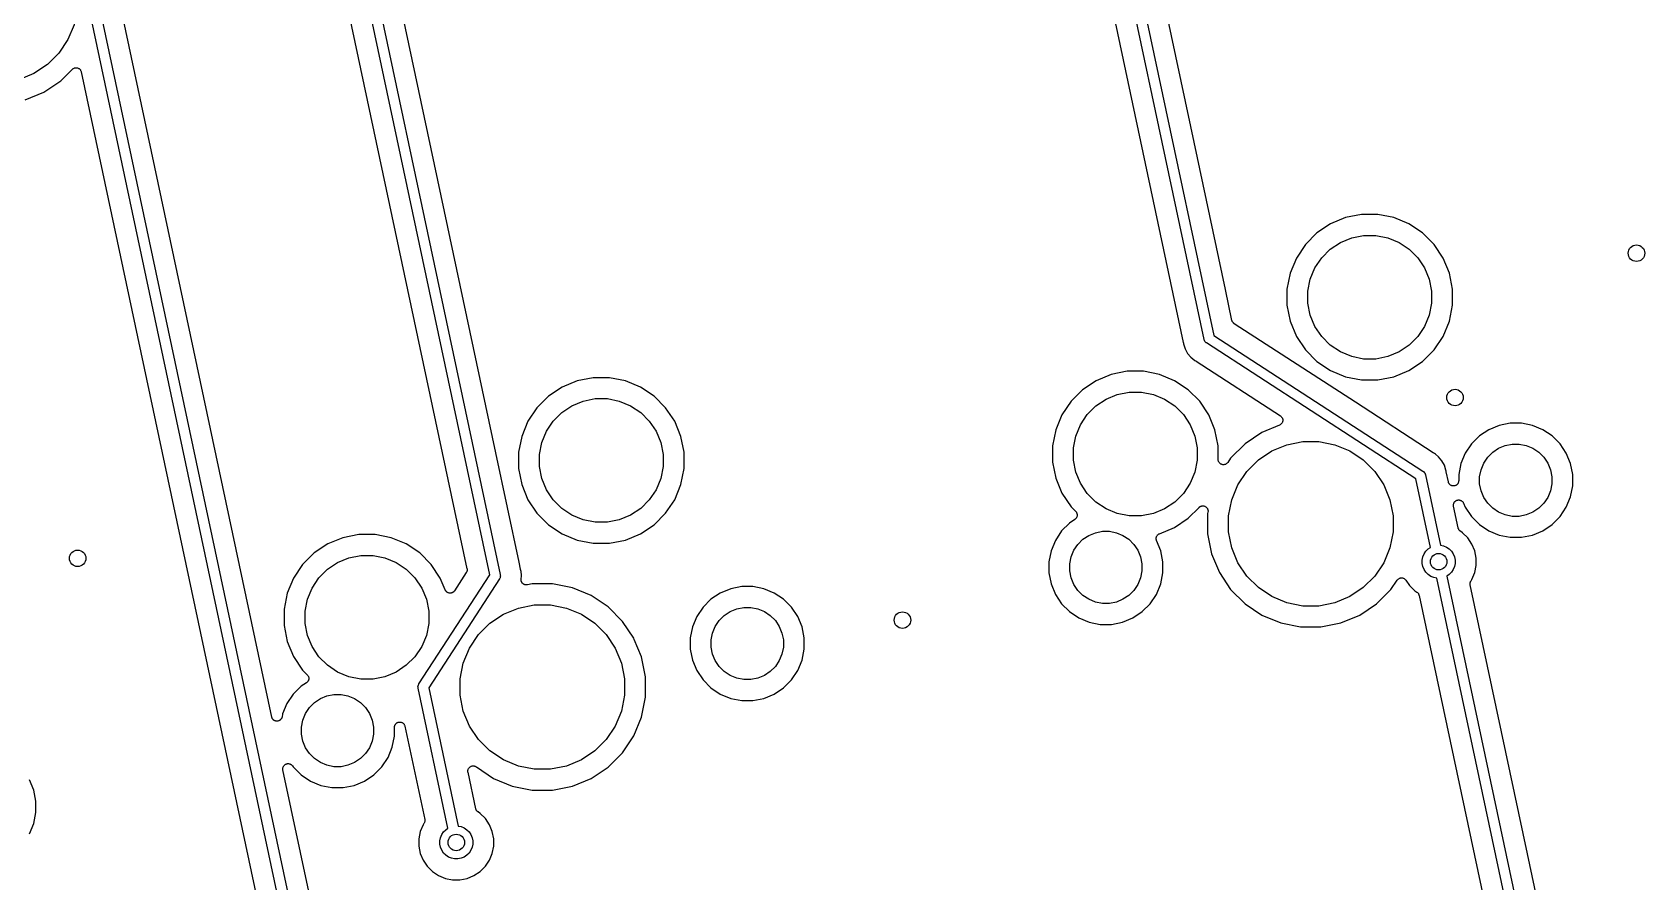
# Model space of a CAD drawing. Extents: x 59 to 2996, y -153 to 1402.
# Drawn here: x 654.97 to 694.07, y 665.34 to 685.95 of the extents above; entities that cross this region are included whole.
import ezdxf

# ---------------------------------------------------------------- set-up
doc = ezdxf.new("R2010")
doc.units = 0
doc.layers.add('BLACK', color=7, linetype='CONTINUOUS')

msp = doc.modelspace()

# ---------------------------------------------------------------- linework, layer by layer
at = {"layer": 'BLACK', "linetype": 'Continuous'}
for points in [[(661.728, 694.361), (666.313, 672.789), (666.315, 672.783), (666.315, 672.777), (666.315, 672.777), (666.318, 672.759), (666.318, 672.759), (666.315, 672.734), (666.309, 672.71), (666.3, 672.694), (666.3, 672.694), (666.297, 672.689), (666.293, 672.684), (664.578, 670.042), (665.29, 666.691), (665.364, 666.676), (665.437, 666.646), (665.502, 666.602), (665.558, 666.546), (665.602, 666.481), (665.632, 666.408), (665.647, 666.331), (665.647, 666.252), (665.632, 666.175), (665.602, 666.102), (665.558, 666.036), (665.502, 665.981), (665.437, 665.937), (665.364, 665.907), (665.286, 665.891), (665.208, 665.891), (665.13, 665.907), (665.058, 665.937), (664.992, 665.981), (664.936, 666.036), (664.893, 666.102), (664.862, 666.175), (664.847, 666.252), (664.847, 666.331), (664.862, 666.408), (664.893, 666.481), (664.936, 666.546), (664.992, 666.602), (665.046, 666.638), (664.324, 670.034), (664.322, 670.04), (664.321, 670.047), (664.319, 670.065), (664.319, 670.068), (664.321, 670.089), (664.328, 670.113), (664.336, 670.129), (664.336, 670.129), (664.339, 670.135), (664.343, 670.14), (666.059, 672.782), (661.483, 694.308)], [(661.053, 693.888), (665.507, 672.933), (665.507, 672.933), (665.507, 672.933), (665.507, 672.933), (665.508, 672.932), (665.509, 672.92), (665.51, 672.908), (665.51, 672.908), (665.51, 672.907), (665.509, 672.895), (665.508, 672.884), (665.508, 672.883), (665.508, 672.882), (665.504, 672.871), (665.501, 672.86), (665.501, 672.859), (665.501, 672.859), (665.495, 672.848), (665.49, 672.838), (665.203, 672.396), (665.202, 672.395), (665.202, 672.394), (665.201, 672.394), (665.194, 672.385), (665.186, 672.376), (665.186, 672.375), (665.185, 672.375), (665.176, 672.367), (665.167, 672.36), (665.167, 672.36), (665.166, 672.359), (665.156, 672.354), (665.145, 672.348), (665.145, 672.348), (665.144, 672.348), (665.133, 672.344), (665.122, 672.341), (665.121, 672.341), (665.12, 672.341), (665.109, 672.34), (665.097, 672.338), (665.096, 672.338), (665.096, 672.338), (665.084, 672.34), (665.072, 672.341), (665.072, 672.341), (665.071, 672.341), (665.06, 672.344), (665.048, 672.348), (665.048, 672.348), (665.047, 672.348), (665.037, 672.354), (665.026, 672.359), (665.026, 672.36), (665.026, 672.36), (665.016, 672.368), (665.007, 672.375), (665.007, 672.375), (665.006, 672.376), (664.999, 672.385), (664.991, 672.394), (664.991, 672.395), (664.991, 672.395), (664.985, 672.405), (664.979, 672.416), (664.979, 672.416), (664.979, 672.417), (664.86, 672.705), (664.64, 673.034), (664.36, 673.314), (664.031, 673.533), (663.666, 673.685), (663.278, 673.762), (662.882, 673.762), (662.495, 673.685), (662.129, 673.533), (661.8, 673.314), (661.521, 673.034), (661.301, 672.705), (661.149, 672.34), (661.072, 671.952), (661.072, 671.556), (661.149, 671.168), (661.301, 670.803), (661.521, 670.474), (661.633, 670.361), (661.634, 670.361), (661.634, 670.361), (661.634, 670.361), (661.634, 670.36), (661.642, 670.351), (661.649, 670.341), (661.649, 670.341), (661.65, 670.341), (661.655, 670.33), (661.661, 670.319), (661.661, 670.319), (661.661, 670.319), (661.664, 670.307), (661.668, 670.296), (661.668, 670.295), (661.668, 670.295), (661.669, 670.283), (661.67, 670.271), (661.67, 670.271), (661.67, 670.27), (661.669, 670.258), (661.668, 670.246), (661.668, 670.246), (661.668, 670.246), (661.664, 670.234), (661.66, 670.223), (661.66, 670.222), (661.66, 670.222), (661.654, 670.211), (661.649, 670.201), (661.648, 670.201), (661.648, 670.2), (661.64, 670.191), (661.633, 670.182), (661.633, 670.181), (661.632, 670.181), (661.623, 670.174), (661.614, 670.166), (661.484, 670.08), (661.292, 669.887), (661.14, 669.66), (661.036, 669.409), (661.022, 669.335), (661.021, 669.334), (661.018, 669.323), (661.014, 669.312), (661.014, 669.311), (661.014, 669.31), (661.008, 669.3), (661.003, 669.29), (661.002, 669.289), (661.002, 669.288), (660.994, 669.279), (660.987, 669.271), (660.986, 669.27), (660.986, 669.269), (660.977, 669.262), (660.968, 669.255), (660.967, 669.254), (660.967, 669.254), (660.956, 669.248), (660.946, 669.243), (660.945, 669.243), (660.945, 669.242), (660.934, 669.239), (660.923, 669.236), (660.922, 669.236), (660.921, 669.235), (660.909, 669.234), (660.898, 669.233), (660.897, 669.233), (660.896, 669.233), (660.885, 669.234), (660.873, 669.235), (660.872, 669.236), (660.871, 669.236), (660.86, 669.239), (660.849, 669.242), (660.849, 669.243), (660.848, 669.243), (660.838, 669.248), (660.828, 669.254), (660.827, 669.254), (660.826, 669.255), (660.817, 669.262), (660.808, 669.269), (660.808, 669.27), (660.807, 669.271), (660.8, 669.28), (660.792, 669.288), (660.792, 669.289), (660.791, 669.29), (660.786, 669.3), (660.78, 669.31), (660.78, 669.311), (660.78, 669.312), (660.776, 669.323), (660.773, 669.334), (656.829, 687.89)], [(691.077, 663.051), (689.026, 672.702), (688.952, 672.717), (688.879, 672.747), (688.813, 672.791), (688.758, 672.847), (688.714, 672.912), (688.684, 672.985), (688.668, 673.062), (688.668, 673.141), (688.684, 673.218), (688.714, 673.291), (688.758, 673.357), (688.813, 673.412), (688.867, 673.448), (688.513, 675.115), (683.44, 678.409), (683.434, 678.412), (683.415, 678.427), (683.399, 678.446), (683.387, 678.468), (683.381, 678.485), (683.381, 678.485), (683.38, 678.491), (683.379, 678.497), (680.673, 691.228)], [(680.917, 691.281), (683.614, 678.594), (688.687, 675.299), (688.693, 675.297), (688.697, 675.293), (688.698, 675.293), (688.712, 675.281), (688.728, 675.262), (688.74, 675.241), (688.741, 675.236), (688.744, 675.227), (688.747, 675.217), (688.748, 675.211), (689.111, 673.501), (689.185, 673.486), (689.258, 673.456), (689.323, 673.412), (689.379, 673.357), (689.423, 673.291), (689.453, 673.218), (689.468, 673.141), (689.468, 673.062), (689.453, 672.985), (689.423, 672.912), (689.379, 672.847), (689.323, 672.791), (689.27, 672.755), (691.331, 663.059)], [(680.243, 690.808), (682.876, 678.422), (682.876, 678.421), (682.876, 678.415), (682.878, 678.41), (682.88, 678.385), (682.888, 678.361), (682.888, 678.361), (682.918, 678.266), (682.978, 678.157), (683.059, 678.062), (683.156, 677.984), (683.178, 677.973), (683.18, 677.972), (683.184, 677.969), (683.189, 677.966), (685.231, 676.64), (685.233, 676.639), (685.233, 676.639), (685.234, 676.638), (685.243, 676.631), (685.252, 676.623), (685.252, 676.623), (685.253, 676.623), (685.26, 676.613), (685.268, 676.604), (685.268, 676.604), (685.268, 676.603), (685.274, 676.593), (685.279, 676.582), (685.279, 676.582), (685.28, 676.581), (685.283, 676.57), (685.286, 676.559), (685.287, 676.558), (685.287, 676.558), (685.288, 676.546), (685.289, 676.534), (685.289, 676.533), (685.289, 676.533), (685.288, 676.521), (685.287, 676.509), (685.287, 676.509), (685.286, 676.508), (685.283, 676.497), (685.28, 676.486), (685.279, 676.485), (685.279, 676.485), (685.274, 676.474), (685.268, 676.464), (685.268, 676.463), (685.267, 676.463), (685.26, 676.454), (685.252, 676.444), (685.252, 676.444), (685.252, 676.444), (685.243, 676.436), (685.233, 676.429), (685.233, 676.428), (685.232, 676.428), (685.222, 676.422), (685.212, 676.417), (685.211, 676.416), (685.211, 676.416), (684.784, 676.239), (684.374, 675.966), (684.025, 675.617), (683.955, 675.511), (683.954, 675.51), (683.954, 675.51), (683.954, 675.51), (683.954, 675.51), (683.945, 675.5), (683.938, 675.491), (683.938, 675.491), (683.938, 675.491), (683.928, 675.483), (683.918, 675.475), (683.918, 675.475), (683.918, 675.475), (683.907, 675.47), (683.897, 675.464), (683.896, 675.464), (683.896, 675.464), (683.884, 675.46), (683.873, 675.457), (683.873, 675.457), (683.872, 675.457), (683.86, 675.456), (683.848, 675.455), (683.848, 675.455), (683.848, 675.455), (683.836, 675.456), (683.823, 675.457), (683.823, 675.457), (683.823, 675.457), (683.812, 675.461), (683.8, 675.464), (683.8, 675.465), (683.799, 675.465), (683.789, 675.47), (683.778, 675.476), (683.778, 675.476), (683.778, 675.476), (683.768, 675.484), (683.759, 675.492), (683.759, 675.492), (683.759, 675.492), (683.751, 675.502), (683.743, 675.511), (683.743, 675.511), (683.743, 675.512), (683.737, 675.522), (683.732, 675.533), (683.731, 675.533), (683.731, 675.533), (683.728, 675.545), (683.724, 675.557), (683.724, 675.557), (683.724, 675.557), (683.723, 675.569), (683.722, 675.582), (683.722, 675.912), (683.645, 676.3), (683.493, 676.666), (683.274, 676.995), (682.994, 677.274), (682.665, 677.494), (682.3, 677.645), (681.912, 677.723), (681.516, 677.723), (681.128, 677.645), (680.763, 677.494), (680.434, 677.274), (680.154, 676.995), (679.934, 676.666), (679.783, 676.3), (679.706, 675.912), (679.706, 675.517), (679.783, 675.129), (679.934, 674.763), (680.154, 674.435), (680.267, 674.322), (680.267, 674.321), (680.267, 674.321), (680.267, 674.321), (680.268, 674.321), (680.276, 674.311), (680.283, 674.302), (680.283, 674.302), (680.283, 674.301), (680.289, 674.291), (680.295, 674.28), (680.295, 674.28), (680.295, 674.279), (680.298, 674.268), (680.302, 674.256), (680.302, 674.256), (680.302, 674.256), (680.303, 674.244), (680.304, 674.232), (680.304, 674.231), (680.304, 674.231), (680.303, 674.219), (680.301, 674.207), (680.301, 674.207), (680.301, 674.206), (680.298, 674.195), (680.294, 674.183), (680.294, 674.183), (680.294, 674.183), (680.288, 674.172), (680.282, 674.162), (680.282, 674.161), (680.282, 674.161), (680.274, 674.152), (680.267, 674.142), (680.266, 674.142), (680.266, 674.142), (680.257, 674.134), (680.247, 674.127), (680.118, 674.04), (679.926, 673.848), (679.774, 673.621), (679.67, 673.369), (679.617, 673.102), (679.617, 672.83), (679.67, 672.563), (679.774, 672.311), (679.926, 672.084), (680.118, 671.892), (680.345, 671.74), (680.596, 671.636), (680.864, 671.583), (681.136, 671.583), (681.403, 671.636), (681.655, 671.74), (681.881, 671.892), (682.074, 672.084), (682.225, 672.311), (682.33, 672.563), (682.383, 672.83), (682.383, 673.102), (682.33, 673.369), (682.227, 673.616), (682.227, 673.617), (682.227, 673.617), (682.227, 673.617), (682.227, 673.618), (682.223, 673.63), (682.22, 673.641), (682.22, 673.641), (682.22, 673.642), (682.219, 673.654), (682.218, 673.666), (682.218, 673.666), (682.218, 673.667), (682.219, 673.678), (682.22, 673.69), (682.22, 673.691), (682.22, 673.691), (682.224, 673.702), (682.228, 673.714), (682.228, 673.714), (682.228, 673.715), (682.234, 673.725), (682.239, 673.736), (682.24, 673.736), (682.24, 673.737), (682.247, 673.746), (682.255, 673.755), (682.255, 673.755), (682.256, 673.756), (682.265, 673.763), (682.274, 673.771), (682.275, 673.771), (682.275, 673.771), (682.285, 673.777), (682.296, 673.782), (682.665, 673.935), (682.994, 674.155), (683.26, 674.421), (683.261, 674.422), (683.261, 674.422), (683.261, 674.422), (683.261, 674.422), (683.271, 674.43), (683.28, 674.437), (683.281, 674.438), (683.281, 674.438), (683.291, 674.443), (683.302, 674.449), (683.303, 674.449), (683.303, 674.449), (683.314, 674.452), (683.326, 674.456), (683.326, 674.456), (683.326, 674.456), (683.339, 674.457), (683.351, 674.458), (683.351, 674.458), (683.351, 674.458), (683.363, 674.457), (683.375, 674.455), (683.376, 674.455), (683.376, 674.455), (683.387, 674.452), (683.399, 674.448), (683.399, 674.448), (683.399, 674.448), (683.41, 674.442), (683.421, 674.436), (683.421, 674.436), (683.421, 674.436), (683.431, 674.428), (683.44, 674.421), (683.44, 674.42), (683.44, 674.42), (683.448, 674.411), (683.456, 674.401), (683.456, 674.401), (683.456, 674.401), (683.461, 674.39), (683.467, 674.379), (683.467, 674.379), (683.467, 674.379), (683.471, 674.368), (683.474, 674.356), (683.474, 674.356), (683.474, 674.355), (683.476, 674.344), (683.477, 674.331), (683.477, 674.331), (683.477, 674.331), (683.476, 674.319), (683.474, 674.306), (683.467, 674.269), (683.467, 673.776), (683.563, 673.292), (683.752, 672.837), (684.025, 672.427), (684.374, 672.079), (684.784, 671.805), (685.239, 671.616), (685.722, 671.52), (686.215, 671.52), (686.699, 671.616), (687.154, 671.805), (687.564, 672.079), (687.912, 672.427), (688.064, 672.655), (688.065, 672.655), (688.065, 672.655), (688.065, 672.655), (688.065, 672.656), (688.073, 672.665), (688.08, 672.674), (688.081, 672.675), (688.081, 672.675), (688.09, 672.683), (688.1, 672.69), (688.1, 672.69), (688.1, 672.69), (688.111, 672.696), (688.122, 672.702), (688.122, 672.702), (688.122, 672.702), (688.134, 672.705), (688.145, 672.709), (688.146, 672.709), (688.146, 672.709), (688.158, 672.71), (688.17, 672.711), (688.17, 672.711), (688.171, 672.711), (688.183, 672.71), (688.195, 672.708), (688.195, 672.708), (688.195, 672.708), (688.207, 672.705), (688.218, 672.701), (688.219, 672.701), (688.219, 672.701), (688.23, 672.695), (688.24, 672.689), (688.241, 672.689), (688.241, 672.689), (688.25, 672.681), (688.259, 672.674), (688.26, 672.673), (688.26, 672.673), (688.267, 672.664), (688.275, 672.655), (688.363, 672.523), (688.49, 672.396), (688.542, 672.361), (688.543, 672.36), (688.552, 672.353), (688.56, 672.347), (688.561, 672.345), (688.562, 672.344), (688.569, 672.336), (688.576, 672.328), (688.577, 672.326), (688.578, 672.325), (688.583, 672.315), (688.588, 672.306), (688.588, 672.304), (688.589, 672.303), (688.592, 672.293), (688.595, 672.282), (690.525, 663.203)], [(653.374, 690.2), (656.161, 688.39), (656.167, 688.387), (656.171, 688.384), (656.171, 688.384), (656.186, 688.372), (656.202, 688.353), (656.214, 688.332), (656.216, 688.325), (656.219, 688.314), (656.221, 688.308), (656.222, 688.302), (662.034, 660.955)], [(661.78, 660.948), (655.987, 688.205), (653.199, 690.016)], [(662.525, 661.091), (661.045, 668.052), (661.045, 668.053), (661.045, 668.054), (661.045, 668.055), (661.044, 668.067), (661.043, 668.078), (661.043, 668.079), (661.043, 668.08), (661.044, 668.091), (661.045, 668.103), (661.045, 668.104), (661.045, 668.104), (661.049, 668.115), (661.052, 668.127), (661.052, 668.127), (661.053, 668.128), (661.058, 668.138), (661.064, 668.148), (661.064, 668.149), (661.065, 668.15), (661.072, 668.159), (661.079, 668.168), (661.08, 668.168), (661.08, 668.169), (661.09, 668.176), (661.099, 668.183), (661.099, 668.184), (661.1, 668.184), (661.11, 668.19), (661.12, 668.195), (661.121, 668.195), (661.122, 668.196), (661.133, 668.199), (661.144, 668.203), (661.145, 668.203), (661.145, 668.203), (661.157, 668.204), (661.169, 668.205), (661.169, 668.205), (661.17, 668.205), (661.182, 668.204), (661.193, 668.203), (661.194, 668.203), (661.195, 668.203), (661.206, 668.199), (661.217, 668.196), (661.218, 668.196), (661.218, 668.195), (661.229, 668.19), (661.239, 668.184), (661.24, 668.184), (661.24, 668.184), (661.249, 668.176), (661.258, 668.169), (661.259, 668.168), (661.259, 668.168), (661.267, 668.159), (661.274, 668.15), (661.275, 668.149), (661.275, 668.149), (661.292, 668.124), (661.484, 667.931), (661.711, 667.78), (661.963, 667.675), (662.23, 667.622), (662.502, 667.622), (662.769, 667.675), (663.021, 667.78), (663.248, 667.931), (663.44, 668.124), (663.592, 668.35), (663.696, 668.602), (663.749, 668.869), (663.749, 669.086), (663.749, 669.088), (663.75, 669.099), (663.751, 669.111), (663.752, 669.112), (663.752, 669.112), (663.755, 669.123), (663.759, 669.134), (663.759, 669.135), (663.759, 669.136), (663.765, 669.146), (663.77, 669.156), (663.771, 669.157), (663.771, 669.158), (663.779, 669.167), (663.786, 669.176), (663.787, 669.176), (663.787, 669.177), (663.796, 669.184), (663.805, 669.191), (663.806, 669.192), (663.807, 669.192), (663.817, 669.198), (663.827, 669.203), (663.828, 669.203), (663.829, 669.204), (663.84, 669.207), (663.851, 669.21), (663.851, 669.211), (663.852, 669.211), (663.864, 669.212), (663.875, 669.213), (663.876, 669.213), (663.877, 669.213), (663.888, 669.212), (663.9, 669.211), (663.901, 669.211), (663.902, 669.21), (663.913, 669.207), (663.924, 669.204), (663.924, 669.203), (663.925, 669.203), (663.935, 669.198), (663.946, 669.192), (663.946, 669.192), (663.947, 669.191), (663.956, 669.184), (663.965, 669.177), (663.966, 669.176), (663.966, 669.176), (663.973, 669.167), (663.981, 669.158), (663.981, 669.157), (663.982, 669.156), (663.987, 669.146), (663.993, 669.136), (663.993, 669.135), (663.993, 669.134), (663.997, 669.123), (664, 669.112), (664.481, 666.849), (664.482, 666.847), (664.482, 666.847), (664.482, 666.847), (664.483, 666.835), (664.484, 666.822), (664.484, 666.822), (664.484, 666.822), (664.483, 666.81), (664.482, 666.798), (664.482, 666.798), (664.482, 666.797), (664.478, 666.786), (664.475, 666.774), (664.475, 666.774), (664.475, 666.774), (664.469, 666.763), (664.463, 666.752), (664.463, 666.752), (664.463, 666.752), (664.442, 666.721), (664.374, 666.556), (664.339, 666.381), (664.339, 666.202), (664.374, 666.026), (664.442, 665.861), (664.542, 665.713), (664.668, 665.586), (664.817, 665.487), (664.982, 665.418), (665.158, 665.383), (665.337, 665.383), (665.512, 665.418), (665.677, 665.487), (665.826, 665.586), (665.952, 665.713), (666.052, 665.861), (666.12, 666.026), (666.155, 666.202), (666.155, 666.381), (666.12, 666.556), (666.052, 666.721), (665.952, 666.87), (665.826, 666.997), (665.774, 667.031), (665.772, 667.032), (665.764, 667.039), (665.755, 667.046), (665.754, 667.047), (665.753, 667.048), (665.747, 667.057), (665.74, 667.065), (665.739, 667.067), (665.738, 667.068), (665.733, 667.077), (665.728, 667.087), (665.727, 667.088), (665.726, 667.09), (665.723, 667.1), (665.72, 667.111), (665.532, 667.996), (665.531, 667.998), (665.531, 667.999), (665.531, 667.999), (665.53, 668.011), (665.529, 668.023), (665.529, 668.023), (665.529, 668.024), (665.53, 668.036), (665.531, 668.047), (665.532, 668.048), (665.532, 668.049), (665.535, 668.06), (665.539, 668.071), (665.539, 668.072), (665.539, 668.072), (665.545, 668.083), (665.55, 668.093), (665.551, 668.094), (665.551, 668.094), (665.559, 668.103), (665.566, 668.112), (665.566, 668.113), (665.567, 668.113), (665.576, 668.121), (665.585, 668.128), (665.586, 668.128), (665.586, 668.129), (665.597, 668.134), (665.607, 668.14), (665.607, 668.14), (665.608, 668.14), (665.619, 668.144), (665.631, 668.147), (665.631, 668.147), (665.632, 668.147), (665.643, 668.148), (665.655, 668.15), (665.656, 668.15), (665.656, 668.15), (665.668, 668.149), (665.68, 668.147), (665.68, 668.147), (665.681, 668.147), (665.692, 668.144), (665.704, 668.14), (665.704, 668.14), (665.705, 668.14), (665.715, 668.134), (665.726, 668.129), (665.726, 668.129), (665.727, 668.128), (665.734, 668.123), (666.15, 667.844), (666.605, 667.656), (667.089, 667.56), (667.581, 667.56), (668.065, 667.656), (668.52, 667.844), (668.93, 668.118), (669.278, 668.467), (669.552, 668.876), (669.741, 669.332), (669.837, 669.815), (669.837, 670.308), (669.741, 670.791), (669.564, 671.218), (669.564, 671.218), (669.552, 671.247), (669.278, 671.656), (668.93, 672.005), (668.52, 672.279), (668.065, 672.467), (667.581, 672.563), (667.089, 672.563), (666.972, 672.54), (666.97, 672.54), (666.965, 672.539), (666.96, 672.538), (666.953, 672.538), (666.945, 672.538), (666.94, 672.538), (666.935, 672.538), (666.928, 672.54), (666.921, 672.54), (666.916, 672.542), (666.911, 672.543), (666.904, 672.546), (666.897, 672.548), (666.892, 672.55), (666.888, 672.552), (666.882, 672.556), (666.875, 672.56), (666.871, 672.563), (666.867, 672.566), (666.862, 672.571), (666.856, 672.576), (666.853, 672.58), (666.849, 672.583), (666.845, 672.589), (666.841, 672.595), (666.838, 672.6), (666.835, 672.604), (666.833, 672.61), (666.829, 672.617), (666.828, 672.622), (666.826, 672.626), (666.824, 672.634), (666.822, 672.641), (666.822, 672.646), (666.821, 672.651), (666.821, 672.658), (666.82, 672.665), (666.82, 672.67), (666.82, 672.675), (666.828, 672.765), (666.826, 672.78), (666.826, 672.78), (666.817, 672.864), (666.817, 672.864), (666.814, 672.889), (666.807, 672.913), (666.806, 672.915), (666.805, 672.92), (666.803, 672.925), (666.769, 673.088), (666.205, 675.742), (666.204, 675.743), (663.23, 689.738)], [(654.643, 688.629), (655.006, 688.478), (655.332, 688.26), (655.61, 687.982), (655.828, 687.656), (655.979, 687.293), (656.055, 686.908), (656.055, 686.515), (655.979, 686.13), (655.828, 685.767), (655.61, 685.44), (655.332, 685.162), (655.006, 684.944), (654.643, 684.794)], [(691.821, 663.195), (691.222, 666.014), (689.834, 672.544), (689.834, 672.546), (689.834, 672.546), (689.834, 672.546), (689.833, 672.558), (689.831, 672.57), (689.831, 672.571), (689.831, 672.571), (689.833, 672.583), (689.834, 672.595), (689.834, 672.595), (689.834, 672.595), (689.837, 672.607), (689.841, 672.619), (689.841, 672.619), (689.841, 672.619), (689.847, 672.63), (689.853, 672.641), (689.853, 672.641), (689.853, 672.641), (689.873, 672.671), (689.942, 672.837), (689.976, 673.012), (689.976, 673.191), (689.942, 673.366), (689.873, 673.532), (689.774, 673.68), (689.647, 673.807), (689.595, 673.842), (689.594, 673.843), (689.585, 673.85), (689.577, 673.857), (689.576, 673.858), (689.575, 673.859), (689.568, 673.867), (689.561, 673.876), (689.56, 673.877), (689.559, 673.878), (689.554, 673.888), (689.549, 673.897), (689.548, 673.899), (689.548, 673.9), (689.545, 673.91), (689.541, 673.921), (689.43, 674.448), (689.429, 674.449), (689.429, 674.45), (689.429, 674.451), (689.428, 674.462), (689.427, 674.474), (689.427, 674.475), (689.427, 674.475), (689.428, 674.487), (689.429, 674.499), (689.429, 674.499), (689.429, 674.5), (689.433, 674.511), (689.436, 674.522), (689.437, 674.523), (689.437, 674.524), (689.442, 674.534), (689.448, 674.544), (689.448, 674.545), (689.449, 674.546), (689.456, 674.554), (689.464, 674.563), (689.464, 674.564), (689.465, 674.565), (689.474, 674.572), (689.483, 674.579), (689.483, 674.58), (689.484, 674.58), (689.494, 674.586), (689.505, 674.591), (689.505, 674.591), (689.506, 674.592), (689.517, 674.595), (689.528, 674.598), (689.529, 674.598), (689.53, 674.599), (689.541, 674.6), (689.553, 674.601), (689.554, 674.601), (689.554, 674.601), (689.566, 674.6), (689.578, 674.599), (689.578, 674.598), (689.579, 674.598), (689.59, 674.595), (689.601, 674.592), (689.602, 674.591), (689.603, 674.591), (689.613, 674.586), (689.623, 674.58), (689.624, 674.58), (689.625, 674.579), (689.634, 674.572), (689.643, 674.565), (689.643, 674.564), (689.644, 674.564), (689.651, 674.555), (689.659, 674.546), (689.659, 674.545), (689.659, 674.544), (689.665, 674.534), (689.67, 674.524), (689.671, 674.523), (689.671, 674.523), (689.712, 674.423), (689.864, 674.197), (690.056, 674.004), (690.283, 673.853), (690.534, 673.749), (690.802, 673.695), (691.074, 673.695), (691.341, 673.749), (691.593, 673.853), (691.819, 674.004), (692.012, 674.197), (692.163, 674.423), (692.268, 674.675), (692.321, 674.942), (692.321, 675.215), (692.268, 675.482), (692.163, 675.734), (692.012, 675.96), (691.819, 676.153), (691.593, 676.304), (691.341, 676.408), (691.074, 676.461), (690.802, 676.461), (690.534, 676.408), (690.283, 676.304), (690.056, 676.153), (689.864, 675.96), (689.712, 675.734), (689.608, 675.482), (689.555, 675.215), (689.555, 675.067), (689.555, 675.065), (689.553, 675.053), (689.552, 675.042), (689.552, 675.041), (689.552, 675.04), (689.549, 675.029), (689.545, 675.018), (689.545, 675.017), (689.545, 675.017), (689.539, 675.006), (689.534, 674.996), (689.533, 674.996), (689.533, 674.995), (689.525, 674.986), (689.518, 674.977), (689.517, 674.977), (689.517, 674.976), (689.508, 674.969), (689.499, 674.961), (689.498, 674.961), (689.497, 674.96), (689.487, 674.955), (689.477, 674.95), (689.476, 674.949), (689.475, 674.949), (689.464, 674.946), (689.453, 674.942), (689.452, 674.942), (689.452, 674.942), (689.44, 674.941), (689.429, 674.94), (689.428, 674.94), (689.427, 674.94), (689.415, 674.941), (689.404, 674.942), (689.403, 674.942), (689.402, 674.942), (689.391, 674.946), (689.38, 674.949), (689.379, 674.949), (689.379, 674.95), (689.368, 674.955), (689.358, 674.96), (689.358, 674.961), (689.357, 674.961), (689.348, 674.969), (689.339, 674.976), (689.338, 674.977), (689.338, 674.977), (689.33, 674.986), (689.323, 674.995), (689.323, 674.996), (689.322, 674.996), (689.317, 675.006), (689.311, 675.017), (689.311, 675.017), (689.31, 675.018), (689.307, 675.029), (689.304, 675.04), (689.251, 675.286), (689.251, 675.288), (689.25, 675.293), (689.249, 675.299), (689.246, 675.324), (689.209, 675.442), (689.148, 675.552), (689.068, 675.647), (688.99, 675.709), (688.99, 675.709), (688.971, 675.725), (688.949, 675.736), (688.947, 675.737), (688.942, 675.74), (688.938, 675.743), (687.049, 676.969), (684.111, 678.877), (684.111, 678.877), (684.111, 678.877), (684.111, 678.877), (684.11, 678.878), (684.101, 678.885), (684.092, 678.893), (684.091, 678.893), (684.091, 678.894), (684.083, 678.903), (684.076, 678.912), (684.075, 678.912), (684.075, 678.913), (684.069, 678.923), (684.064, 678.933), (684.063, 678.934), (684.063, 678.935), (684.06, 678.946), (684.056, 678.957), (683.898, 679.703), (683.898, 679.703), (683.056, 683.664), (683.056, 683.664), (682.225, 687.574)], [(654.791, 684.305), (655.246, 684.494), (655.656, 684.768), (655.938, 685.049), (655.939, 685.051), (655.948, 685.058), (655.956, 685.065), (655.957, 685.065), (655.958, 685.066), (655.968, 685.071), (655.978, 685.077), (655.979, 685.077), (655.98, 685.077), (655.991, 685.081), (656.002, 685.084), (656.003, 685.084), (656.004, 685.084), (656.015, 685.085), (656.027, 685.086), (656.028, 685.086), (656.029, 685.086), (656.04, 685.085), (656.051, 685.084), (656.052, 685.084), (656.053, 685.084), (656.064, 685.08), (656.075, 685.077), (656.076, 685.077), (656.077, 685.076), (656.087, 685.071), (656.097, 685.066), (656.098, 685.065), (656.099, 685.065), (656.107, 685.057), (656.116, 685.05), (656.117, 685.049), (656.118, 685.049), (656.125, 685.04), (656.132, 685.031), (656.133, 685.03), (656.133, 685.029), (656.139, 685.019), (656.144, 685.01), (656.144, 685.008), (656.145, 685.007), (656.148, 684.997), (656.152, 684.986), (661.229, 661.099)], [(654.896, 666.502), (655, 666.754), (655.053, 667.021), (655.053, 667.293), (655, 667.56), (654.896, 667.812)]]:
    msp.add_lwpolyline(points, dxfattribs=at)
for points in [[(686.811, 681.451), (686.446, 681.299), (686.117, 681.079), (685.837, 680.799), (685.618, 680.47), (685.466, 680.105), (685.389, 679.717), (685.389, 679.322), (685.466, 678.934), (685.618, 678.568), (685.837, 678.239), (686.117, 677.96), (686.446, 677.74), (686.811, 677.588), (687.199, 677.511), (687.595, 677.511), (687.983, 677.588), (688.348, 677.74), (688.677, 677.96), (688.957, 678.239), (689.177, 678.568), (689.328, 678.934), (689.405, 679.322), (689.405, 679.717), (689.328, 680.105), (689.177, 680.47), (688.957, 680.799), (688.677, 681.079), (688.348, 681.299), (687.983, 681.451), (687.595, 681.528), (687.199, 681.528)], [(688.108, 680.849), (688.353, 680.684), (688.562, 680.476), (688.726, 680.23), (688.839, 679.957), (688.897, 679.667), (688.897, 679.372), (688.839, 679.082), (688.726, 678.809), (688.562, 678.563), (688.353, 678.354), (688.108, 678.19), (687.835, 678.077), (687.545, 678.019), (687.249, 678.019), (686.96, 678.077), (686.687, 678.19), (686.441, 678.354), (686.232, 678.563), (686.068, 678.809), (685.955, 679.082), (685.897, 679.372), (685.897, 679.667), (685.955, 679.957), (686.068, 680.23), (686.232, 680.476), (686.441, 680.684), (686.687, 680.849), (686.96, 680.962), (687.249, 681.02), (687.545, 681.02), (687.835, 680.962)], [(668.178, 677.489), (667.812, 677.338), (667.483, 677.118), (667.204, 676.839), (666.984, 676.51), (666.833, 676.144), (666.755, 675.756), (666.755, 675.361), (666.833, 674.973), (666.984, 674.607), (667.204, 674.279), (667.483, 673.999), (667.812, 673.779), (668.178, 673.628), (668.566, 673.551), (668.961, 673.551), (669.349, 673.628), (669.715, 673.779), (670.043, 673.999), (670.323, 674.279), (670.543, 674.607), (670.694, 674.973), (670.771, 675.361), (670.771, 675.756), (670.694, 676.144), (670.543, 676.51), (670.323, 676.839), (670.043, 677.118), (669.715, 677.338), (669.349, 677.489), (668.961, 677.567), (668.566, 677.567)], [(669.474, 676.888), (669.72, 676.724), (669.928, 676.515), (670.093, 676.269), (670.206, 675.996), (670.263, 675.706), (670.263, 675.411), (670.206, 675.121), (670.093, 674.848), (669.928, 674.602), (669.72, 674.393), (669.474, 674.229), (669.201, 674.116), (668.911, 674.059), (668.616, 674.059), (668.326, 674.116), (668.053, 674.229), (667.807, 674.393), (667.598, 674.602), (667.434, 674.848), (667.321, 675.121), (667.263, 675.411), (667.263, 675.706), (667.321, 675.996), (667.434, 676.269), (667.598, 676.515), (667.807, 676.724), (668.053, 676.888), (668.326, 677.001), (668.616, 677.059), (668.911, 677.059), (669.201, 677.001)], [(682.424, 677.044), (682.67, 676.88), (682.879, 676.671), (683.043, 676.425), (683.156, 676.152), (683.214, 675.862), (683.214, 675.567), (683.156, 675.277), (683.043, 675.004), (682.879, 674.758), (682.67, 674.549), (682.424, 674.385), (682.151, 674.272), (681.862, 674.215), (681.566, 674.215), (681.276, 674.272), (681.003, 674.385), (680.758, 674.549), (680.549, 674.758), (680.385, 675.004), (680.272, 675.277), (680.214, 675.567), (680.214, 675.862), (680.272, 676.152), (680.385, 676.425), (680.549, 676.671), (680.758, 676.88), (681.003, 677.044), (681.276, 677.157), (681.566, 677.215), (681.862, 677.215), (682.151, 677.157)], [(686.913, 675.789), (687.24, 675.571), (687.518, 675.293), (687.736, 674.967), (687.886, 674.604), (687.963, 674.219), (687.963, 673.826), (687.886, 673.441), (687.736, 673.078), (687.518, 672.751), (687.24, 672.473), (686.913, 672.255), (686.55, 672.105), (686.165, 672.028), (685.772, 672.028), (685.387, 672.105), (685.024, 672.255), (684.698, 672.473), (684.42, 672.751), (684.202, 673.078), (684.052, 673.441), (683.975, 673.826), (683.975, 674.219), (684.052, 674.604), (684.202, 674.967), (684.42, 675.293), (684.698, 675.571), (685.024, 675.789), (685.387, 675.94), (685.772, 676.016), (686.165, 676.016), (686.55, 675.94)], [(691.352, 675.854), (691.496, 675.758), (691.617, 675.636), (691.713, 675.493), (691.779, 675.334), (691.813, 675.165), (691.813, 674.992), (691.779, 674.823), (691.713, 674.664), (691.617, 674.521), (691.496, 674.399), (691.352, 674.303), (691.193, 674.237), (691.024, 674.203), (690.852, 674.203), (690.683, 674.237), (690.523, 674.303), (690.38, 674.399), (690.258, 674.521), (690.162, 674.664), (690.096, 674.823), (690.063, 674.992), (690.063, 675.165), (690.096, 675.334), (690.162, 675.493), (690.258, 675.636), (690.38, 675.758), (690.523, 675.854), (690.683, 675.92), (690.852, 675.953), (691.024, 675.953), (691.193, 675.92)], [(681.414, 673.741), (681.558, 673.646), (681.679, 673.524), (681.775, 673.381), (681.841, 673.221), (681.875, 673.052), (681.875, 672.88), (681.841, 672.711), (681.775, 672.552), (681.679, 672.408), (681.558, 672.286), (681.414, 672.191), (681.255, 672.125), (681.086, 672.091), (680.914, 672.091), (680.745, 672.125), (680.585, 672.191), (680.442, 672.286), (680.32, 672.408), (680.224, 672.552), (680.158, 672.711), (680.125, 672.88), (680.125, 673.052), (680.158, 673.221), (680.224, 673.381), (680.32, 673.524), (680.442, 673.646), (680.585, 673.741), (680.745, 673.807), (680.914, 673.841), (681.086, 673.841), (681.255, 673.807)], [(663.791, 673.083), (664.036, 672.919), (664.245, 672.71), (664.41, 672.464), (664.523, 672.191), (664.58, 671.902), (664.58, 671.606), (664.523, 671.316), (664.41, 671.043), (664.245, 670.798), (664.036, 670.589), (663.791, 670.425), (663.518, 670.312), (663.228, 670.254), (662.932, 670.254), (662.643, 670.312), (662.37, 670.425), (662.124, 670.589), (661.915, 670.798), (661.751, 671.043), (661.638, 671.316), (661.58, 671.606), (661.58, 671.902), (661.638, 672.191), (661.751, 672.464), (661.915, 672.71), (662.124, 672.919), (662.37, 673.083), (662.643, 673.196), (662.932, 673.254), (663.228, 673.254), (663.518, 673.196)], [(671.901, 672.448), (671.649, 672.343), (671.422, 672.192), (671.23, 671.999), (671.078, 671.773), (670.974, 671.521), (670.921, 671.254), (670.921, 670.981), (670.974, 670.714), (671.078, 670.463), (671.23, 670.236), (671.422, 670.043), (671.649, 669.892), (671.901, 669.788), (672.168, 669.735), (672.44, 669.735), (672.707, 669.788), (672.959, 669.892), (673.186, 670.043), (673.378, 670.236), (673.53, 670.463), (673.634, 670.714), (673.687, 670.981), (673.687, 671.254), (673.634, 671.521), (673.53, 671.773), (673.378, 671.999), (673.186, 672.192), (672.959, 672.343), (672.707, 672.448), (672.44, 672.501), (672.168, 672.501)], [(668.28, 671.828), (668.606, 671.61), (668.884, 671.333), (669.102, 671.006), (669.252, 670.643), (669.329, 670.258), (669.329, 669.865), (669.252, 669.48), (669.102, 669.117), (668.884, 668.79), (668.606, 668.513), (668.28, 668.295), (667.917, 668.144), (667.531, 668.068), (667.139, 668.068), (666.753, 668.144), (666.391, 668.295), (666.064, 668.513), (665.786, 668.79), (665.568, 669.117), (665.418, 669.48), (665.341, 669.865), (665.341, 670.258), (665.418, 670.643), (665.568, 671.006), (665.786, 671.333), (666.064, 671.61), (666.391, 671.828), (666.753, 671.979), (667.139, 672.055), (667.531, 672.055), (667.917, 671.979)], [(672.719, 671.893), (672.862, 671.797), (672.984, 671.675), (673.079, 671.532), (673.145, 671.373), (673.179, 671.204), (673.179, 671.032), (673.145, 670.862), (673.079, 670.703), (672.984, 670.56), (672.862, 670.438), (672.719, 670.342), (672.559, 670.276), (672.39, 670.243), (672.218, 670.243), (672.049, 670.276), (671.89, 670.342), (671.746, 670.438), (671.624, 670.56), (671.529, 670.703), (671.463, 670.862), (671.429, 671.032), (671.429, 671.204), (671.463, 671.373), (671.529, 671.532), (671.624, 671.675), (671.746, 671.797), (671.89, 671.893), (672.049, 671.959), (672.218, 671.993), (672.39, 671.993), (672.559, 671.959)], [(662.781, 669.781), (662.924, 669.685), (663.046, 669.563), (663.141, 669.42), (663.207, 669.261), (663.241, 669.092), (663.241, 668.919), (663.207, 668.75), (663.141, 668.591), (663.046, 668.448), (662.924, 668.326), (662.781, 668.23), (662.621, 668.164), (662.452, 668.13), (662.28, 668.13), (662.111, 668.164), (661.952, 668.23), (661.808, 668.326), (661.686, 668.448), (661.591, 668.591), (661.525, 668.75), (661.491, 668.919), (661.491, 669.092), (661.525, 669.261), (661.591, 669.42), (661.686, 669.563), (661.808, 669.685), (661.952, 669.781), (662.111, 669.847), (662.28, 669.88), (662.452, 669.88), (662.621, 669.847)]]:
    msp.add_lwpolyline(points, close=True, dxfattribs=at)
at = {"layer": 'BLACK'}
for centre in [(693.866, 680.586), (689.466, 677.086), (656.066, 673.186), (689.068, 673.102), (676.066, 671.686), (665.247, 666.291)]:
    msp.add_circle(centre, 0.2, dxfattribs=at)

doc.saveas('drawing.dxf')
